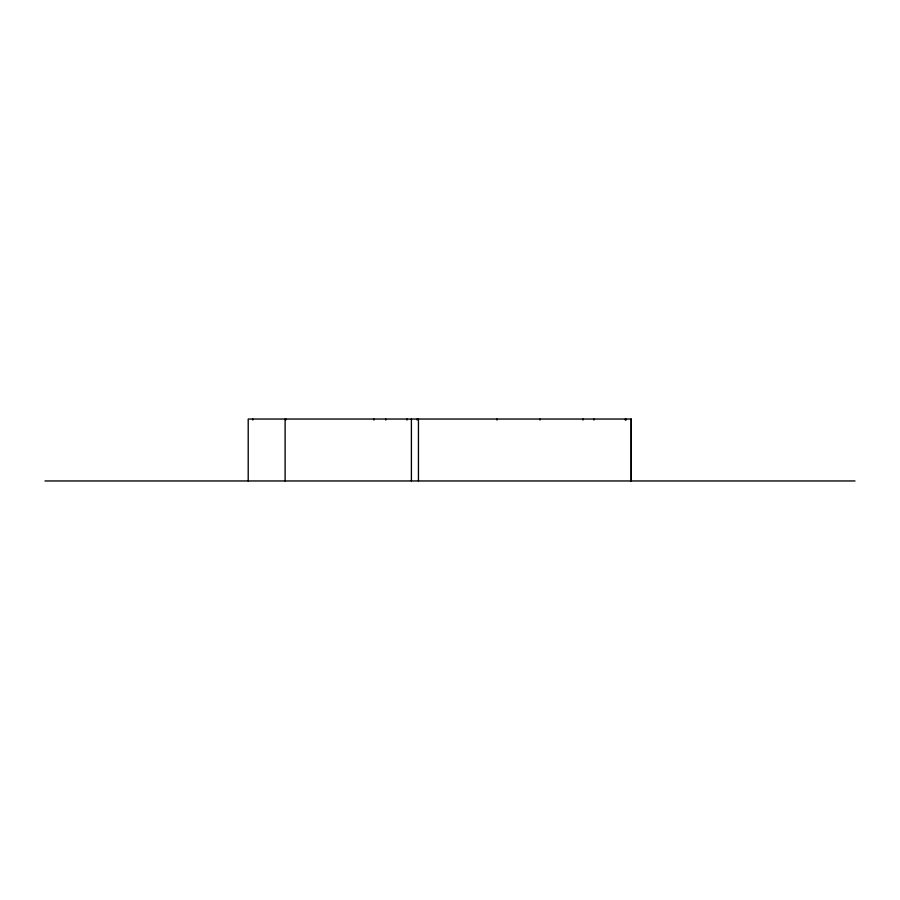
<?xml version="1.0" encoding="UTF-8"?>
<svg xmlns="http://www.w3.org/2000/svg" width="900" height="900" viewBox="0 0 900 900"><rect width="100%" height="100%" fill="white"/><g stroke="black" fill="none" stroke-linecap="round" stroke-linejoin="round"><path stroke-width="1.35" d="M45 480.96L855 480.96M631.271 480.96L631.271 419.04L248.209 419.04L248.209 480.96M631.17 419.04L631.17 480.96M626.085 419.04L626.085 420.03M625.331 419.04L625.331 420.03M593.955 419.04L593.955 420.03M582.986 419.04L582.986 420.03M540.034 419.04L540.034 420.03M496.935 419.04L496.935 420.03M418.444 419.04L418.444 480.96M417.139 419.04L417.139 420.03M411.401 419.04L411.401 480.96M406.98 419.04L406.98 420.03M385.762 419.04L385.762 420.03M373.939 419.04L373.939 420.03M285.863 419.04L285.863 420.03M285.109 419.04L285.109 480.96M252.81 419.04L252.81 420.03"/></g></svg>
